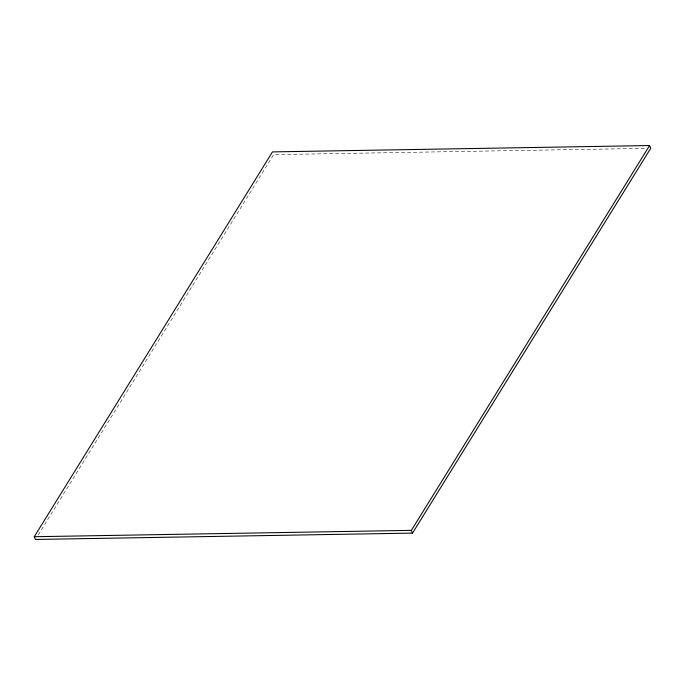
<?xml version="1.0" encoding="UTF-8"?>
<svg xmlns="http://www.w3.org/2000/svg" width="685" height="685" viewBox="0 0 685 685"><rect width="100%" height="100%" fill="white"/><g stroke="black" fill="none" stroke-linecap="round" stroke-linejoin="round"><path stroke-width="0.51" stroke-dasharray="3.42 2.57" d="M38.223 534.917L273.632 154.639L645.407 148.362"/><path stroke-width="1.03" d="M34.25 536.723L272.476 151.899L649.594 145.537L650.75 148.277L412.524 533.101L35.406 539.463L34.25 536.723L411.368 530.361L649.594 145.537M411.368 530.361L412.524 533.101"/></g></svg>
